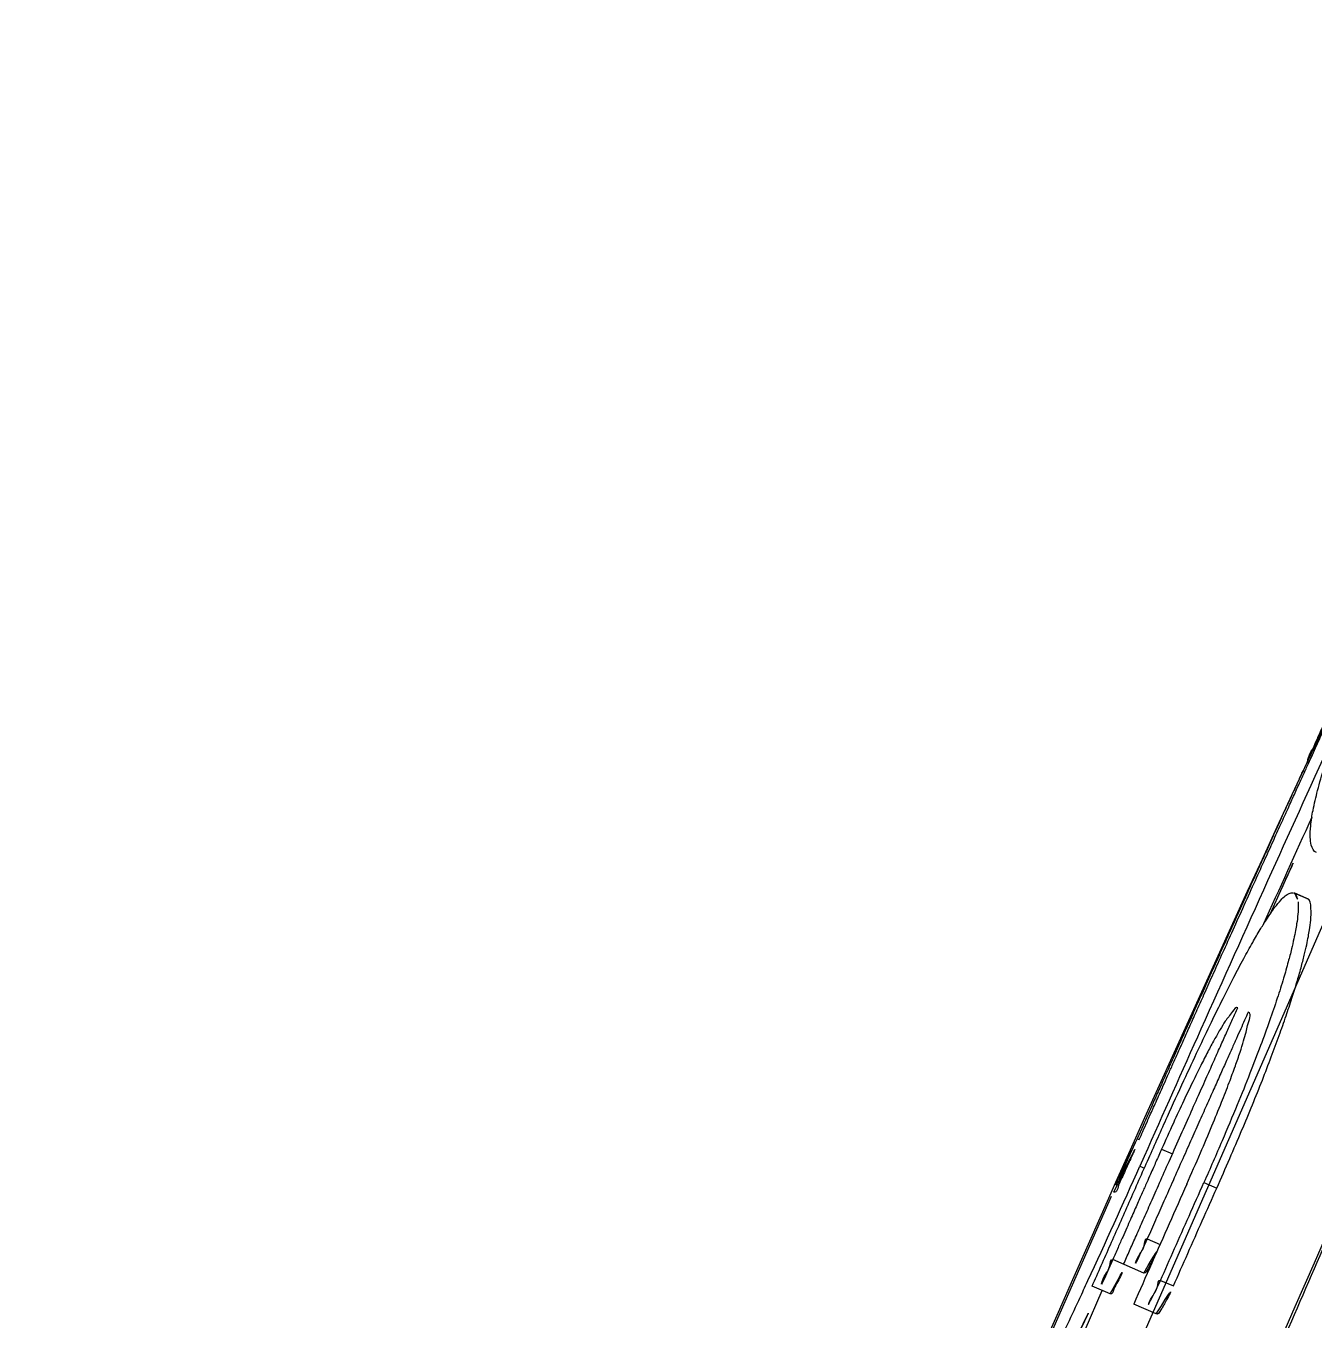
# Model space of a CAD drawing. Header units: millimetres. Extents: x 1145859089 to 1147511753, y -1047484727 to -1047247487.
# Drawn here: x 1146005168.4 to 1146005189.51, y -1047431114.23 to -1047431093.01 of the extents above; entities that cross this region are included whole.
import ezdxf
from ezdxf.xclip import XClip

# ---------------------------------------------------------------- set-up
doc = ezdxf.new("R2010")
doc.units = ezdxf.units.MM
doc.header["$LTSCALE"] = 100
doc.header["$MEASUREMENT"] = 0
doc.header["$XCLIPFRAME"] = 2
doc.layers.get('0').update_dxf_attribs({"linetype": 'CONTINUOUS'})
doc.layers.add('XREF', color=135, linetype='CONTINUOUS')
doc.layers.add('단지배치도$0$W240910', color=135, linetype='CONTINUOUS')

# ---------------------------------------------------------------- blocks, each defined once
blk = doc.blocks.new('단지배치도$0$zw$9902')
at = {"layer": '단지배치도$0$W240910', "linetype": 'ByBlock', "ltscale": 20}
for p, q in [((67020.725, -59802.693), (67086.843, -59651.522)), ((67048.5, -59735.918), (67048.532, -59735.932)), ((67047.969, -59738.257), (67048.162, -59737.83)), ((67048.578, -59738.019), (67048.361, -59737.925)), ((67048.556, -59738.005), (67048.369, -59737.923)), ((67045.882, -59741.733), (67045.786, -59741.949)), ((67045.786, -59741.949), (67045.755, -59742.018)), ((67045.786, -59741.949), (67045.82, -59741.964)), ((67046.187, -59742.121), (67046.364, -59742.199)), ((67045.902, -59742.238), (67045.832, -59742.397)), ((67045.832, -59742.397), (67045.904, -59742.429)), ((67046.88, -59742.666), (67047.091, -59742.758)), ((67045.362, -59742.896), (67044.599, -59744.622)), ((67045.952, -59743.588), (67046.163, -59743.681)), ((67045.893, -59744.15), (67045.387, -59743.928)), ((67044.958, -59744.323), (67044.98, -59744.275)), ((67046.169, -59744.271), (67046.38, -59744.363)), ((67044.932, -59745.082), (67045.215, -59744.438)), ((67045.344, -59744.494), (67045.049, -59744.365)), ((67044.599, -59744.622), (67043.572, -59746.969)), ((67046.095, -59744.822), (67045.729, -59744.662))]:
    blk.add_line(p, q, dxfattribs=at)
at = {"layer": '단지배치도$0$W240910'}
blk.add_arc((56404.253, -57219.78, 0), 12756.719, 322.5073299, 9.110085, dxfattribs=at)
at = {"layer": '단지배치도$0$W240910', "linetype": 'ByBlock', "ltscale": 20}
for centre, radius, start, end in [((41187.247, -48432.862), 28226.861, 336.1737041, 336.5796701), ((40755.517, -48244.035), 28703.079, 336.175398, 336.577983), ((67712.793, -60038.019), 729.311, 155.595069, 155.746863), ((67048.329, -59738), 0.0814, 66.4211, 78.9207), ((67048.338, -59737.979), 0.0586, 60.7082, 66.375), ((67048.337, -59737.981), 0.0605, 53.9941, 60.6819), ((66935.139, -59693.368), 121.064, 335.13424, 336.10992), ((66962.584, -59706.05), 91.061, 334.63818, 335.08058)]:
    blk.add_arc(centre, radius, start, end, dxfattribs=at)
at = {"layer": '단지배치도$0$W240910', "linetype": 'ByBlock', "ltscale": 20, "extrusion": (0, 0, -1)}
blk.add_ellipse((67489.418, -59940.659), major_axis=(-452.685, -177.193), ratio=1, start_param=0.708795, end_param=0.862005, dxfattribs=at)
at = {"layer": '단지배치도$0$W240910', "linetype": 'ByBlock', "ltscale": 20}
for points, knots in [([(67068.303, -59701.903), (67068.273, -59702.003), (67068.195, -59702.253), (67068.06, -59702.668), (67067.89, -59703.172), (67067.69, -59703.747), (67067.451, -59704.417), (67067.162, -59705.207), (67066.817, -59706.135), (67066.409, -59707.211), (67065.932, -59708.448), (67065.379, -59709.863), (67064.74, -59711.478), (67064.004, -59713.315), (67063.161, -59715.4), (67062.197, -59717.759), (67061.099, -59720.424), (67059.848, -59723.43), (67058.427, -59726.819), (67056.813, -59730.637), (67054.981, -59734.936), (67052.89, -59739.802), (67050.545, -59745.212), (67048.074, -59750.863), (67045.683, -59756.283), (67043.517, -59761.15), (67041.597, -59765.431), (67039.883, -59769.222), (67038.355, -59772.578), (67036.991, -59775.548), (67035.776, -59778.174), (67034.694, -59780.492), (67033.732, -59782.535), (67032.879, -59784.33), (67032.124, -59785.902), (67031.458, -59787.275), (67030.87, -59788.471), (67030.355, -59789.507), (67029.906, -59790.396), (67029.52, -59791.149), (67029.188, -59791.784), (67028.9, -59792.325), (67028.644, -59792.795), (67028.426, -59793.185), (67028.29, -59793.421), (67028.233, -59793.518)], [0, 0, 0, 0, 0.313904, 0.785938, 1.309904, 1.908722, 2.610799, 3.446041, 4.432154, 5.579577, 6.898803, 8.409937, 10.137933, 12.10808, 14.347045, 16.883775, 19.753734, 22.995188, 26.650958, 30.776923, 35.433042, 40.668896, 46.665278, 53.123251, 59.172395, 64.435061, 69.106362, 73.246956, 76.916151, 80.169465, 83.05019, 85.596842, 87.844859, 89.823381, 91.559072, 93.077294, 94.402921, 95.55651, 96.548523, 97.389382, 98.09617, 98.698881, 99.226154, 99.701164, 100.041093, 100.041093, 100.041093, 100.041093]), ([(67047.289, -59747.294), (67047.789, -59746.151), (67048.805, -59743.819), (67050.319, -59740.323), (67051.792, -59736.894), (67053.17, -59733.66), (67054.437, -59730.66), (67055.604, -59727.875), (67056.681, -59725.283), (67057.632, -59722.974), (67058.223, -59721.527), (67058.485, -59720.881)], [0, 0, 0, 0, 3.743672, 7.631825, 11.428276, 14.93902, 18.178212, 21.197, 23.998758, 26.597082, 28.688442, 28.688442, 28.688442, 28.688442]), ([(67059.833, -59723.311), (67058.881, -59725.591), (67056.703, -59730.763), (67053.163, -59739.036), (67049.214, -59748.128), (67045.219, -59757.2), (67041.545, -59765.419), (67039.224, -59770.534), (67038.193, -59772.785)], [0, 0, 0, 0, 7.412838, 16.836515, 26.99373, 37.150656, 46.573573, 54.002163, 54.002163, 54.002163, 54.002163]), ([(67045.82, -59741.964), (67045.84, -59741.919), (67045.884, -59741.82), (67045.943, -59741.688), (67045.997, -59741.565), (67046.044, -59741.459), (67046.097, -59741.342), (67046.154, -59741.213), (67046.217, -59741.071), (67046.287, -59740.914), (67046.364, -59740.741), (67046.449, -59740.551), (67046.543, -59740.342), (67046.646, -59740.111), (67046.76, -59739.857), (67046.885, -59739.577), (67047.023, -59739.27), (67047.175, -59738.932), (67047.341, -59738.564), (67047.518, -59738.17), (67047.695, -59737.778), (67047.86, -59737.413), (67048.007, -59737.089), (67048.137, -59736.801), (67048.254, -59736.544), (67048.359, -59736.313), (67048.454, -59736.104), (67048.541, -59735.914), (67048.619, -59735.742), (67048.691, -59735.585), (67048.756, -59735.442), (67048.815, -59735.312), (67048.869, -59735.194), (67048.919, -59735.086), (67048.961, -59734.992), (67048.988, -59734.934), (67049, -59734.908)], [0, 0, 0, 0, 0.146797, 0.327675, 0.432694, 0.548589, 0.676395, 0.817275, 0.972512, 1.14355, 1.331994, 1.539634, 1.768441, 2.020558, 2.298256, 2.603906, 2.940022, 3.30906, 3.713162, 4.153195, 4.603544, 5.003521, 5.356171, 5.669828, 5.95075, 6.203727, 6.432484, 6.640047, 6.828834, 7.000657, 7.15709, 7.299559, 7.429341, 7.547589, 7.655318, 7.739113, 7.739113, 7.739113, 7.739113]), ([(67048.923, -59734.974), (67048.921, -59734.98), (67048.912, -59735.045), (67048.851, -59735.135), (67048.796, -59735.269), (67048.734, -59735.399), (67048.668, -59735.567), (67048.569, -59735.693), (67048.563, -59735.945), (67048.5, -59735.918)], [0, 0, 0, 0, 0.020973, 0.195028, 0.313432, 0.457468, 0.631209, 0.830617, 1.035233, 1.035233, 1.035233, 1.035233]), ([(67048.957, -59735.445), (67048.611, -59736.204), (67047.899, -59737.772), (67046.882, -59740.036), (67046.211, -59741.542), (67045.902, -59742.238)], [0, 0, 0, 0, 2.502735, 5.165204, 7.447969, 7.447969, 7.447969, 7.447969]), ([(67048.723, -59737.26), (67048.678, -59737.241), (67048.632, -59737.142), (67048.618, -59736.992), (67048.628, -59736.798), (67048.669, -59736.542), (67048.745, -59736.222), (67048.853, -59735.852), (67048.939, -59735.592), (67048.985, -59735.458)], [0, 0, 0, 0, 0.147564, 0.278021, 0.465247, 0.723521, 1.056426, 1.451024, 1.877742, 1.877742, 1.877742, 1.877742]), ([(67048.5, -59735.918), (67048.475, -59735.974), (67048.435, -59736.063), (67048.378, -59736.188), (67048.328, -59736.297), (67048.273, -59736.418), (67048.212, -59736.552), (67048.145, -59736.699), (67048.071, -59736.862), (67047.989, -59737.042), (67047.9, -59737.24), (67047.801, -59737.458), (67047.692, -59737.698), (67047.573, -59737.962), (67047.442, -59738.251), (67047.299, -59738.568), (67047.144, -59738.913), (67046.975, -59739.288), (67046.801, -59739.675), (67046.633, -59740.05), (67046.481, -59740.39), (67046.347, -59740.691), (67046.227, -59740.96), (67046.119, -59741.201), (67046.023, -59741.417), (67045.945, -59741.592), (67045.899, -59741.695), (67045.882, -59741.733)], [0, 0, 0, 0, 0.184426, 0.292401, 0.412165, 0.544699, 0.691154, 0.852839, 1.031212, 1.227885, 1.444622, 1.683337, 1.94606, 2.234907, 2.551956, 2.899001, 3.276921, 3.687612, 4.131091, 4.551906, 4.919952, 5.247488, 5.540496, 5.803723, 6.039756, 6.250901, 6.377263, 6.377263, 6.377263, 6.377263]), ([(67048.577, -59747.857), (67049.155, -59746.538), (67050.262, -59743.996), (67051.853, -59740.321), (67052.931, -59737.814), (67053.48, -59736.531), (67053.544, -59736.381)], [0, 0, 0, 0, 4.321778, 8.317016, 12.015205, 12.505484, 12.505484, 12.505484, 12.505484]), ([(67045.975, -59742.27), (67046.077, -59742.041), (67046.267, -59741.614), (67046.54, -59741.019), (67046.78, -59740.504), (67046.994, -59740.056), (67047.187, -59739.663), (67047.363, -59739.315), (67047.525, -59739.009), (67047.668, -59738.748), (67047.791, -59738.538), (67047.892, -59738.376), (67047.973, -59738.254), (67048.052, -59738.143), (67048.13, -59738.048), (67048.217, -59737.955), (67048.298, -59737.911), (67048.344, -59737.92)], [0, 0, 0, 0, 0.751386, 1.402112, 1.964927, 2.456649, 2.891109, 3.278392, 3.624985, 3.929104, 4.171752, 4.357021, 4.499998, 4.611073, 4.766322, 4.863398, 5.003966, 5.003966, 5.003966, 5.003966]), ([(67048.372, -59737.932), (67048.397, -59737.949), (67048.413, -59738), (67048.42, -59738.046), (67048.422, -59738.064)], [0, 0, 0, 0, 0.0897311, 0.1430384, 0.1430384, 0.1430384, 0.1430384]), ([(67048.422, -59738.064), (67048.424, -59738.082), (67048.427, -59738.15), (67048.421, -59738.272), (67048.403, -59738.412), (67048.38, -59738.546), (67048.352, -59738.683), (67048.313, -59738.854), (67048.257, -59739.07), (67048.18, -59739.339), (67048.078, -59739.661), (67047.953, -59740.029), (67047.803, -59740.439), (67047.627, -59740.898), (67047.417, -59741.419), (67047.166, -59742.015), (67046.981, -59742.439), (67046.88, -59742.666)], [0, 0, 0, 0, 0.053881, 0.204083, 0.366173, 0.476354, 0.613438, 0.785477, 1.003276, 1.281183, 1.625231, 2.015069, 2.447917, 2.934921, 3.489884, 4.131864, 4.876739, 4.876739, 4.876739, 4.876739]), ([(67047.091, -59742.758), (67047.163, -59742.596), (67047.3, -59742.283), (67047.495, -59741.827), (67047.673, -59741.4), (67047.835, -59740.996), (67047.981, -59740.618), (67048.111, -59740.267), (67048.224, -59739.946), (67048.32, -59739.655), (67048.402, -59739.392), (67048.469, -59739.157), (67048.522, -59738.952), (67048.562, -59738.781), (67048.59, -59738.643), (67048.613, -59738.509), (67048.629, -59738.385), (67048.638, -59738.258), (67048.632, -59738.15), (67048.627, -59738.028), (67048.578, -59738.018)], [0, 0, 0, 0, 0.532336, 1.025314, 1.486146, 1.920981, 2.329664, 2.704483, 3.043604, 3.349101, 3.624072, 3.869911, 4.083448, 4.258286, 4.396042, 4.505396, 4.666994, 4.775182, 4.87495, 5.025092, 5.025092, 5.025092, 5.025092]), ([(67047.606, -59739.876), (67047.586, -59739.92), (67047.545, -59740.011), (67047.481, -59740.153), (67047.411, -59740.31), (67047.334, -59740.483), (67047.248, -59740.675), (67047.153, -59740.887), (67047.049, -59741.12), (67046.935, -59741.375), (67046.811, -59741.653), (67046.676, -59741.956), (67046.529, -59742.287), (67046.377, -59742.629), (67046.229, -59742.963), (67046.088, -59743.281), (67045.998, -59743.486), (67045.952, -59743.588)], [0, 0, 0, 0, 0.144619, 0.297816, 0.469143, 0.658904, 0.868787, 1.100378, 1.355096, 1.634269, 1.938138, 2.26769, 2.629641, 3.022977, 3.390694, 3.728105, 4.063968, 4.063968, 4.063968, 4.063968]), ([(67047.435, -59739.801), (67047.402, -59739.787), (67047.322, -59739.908), (67047.237, -59740.006), (67047.138, -59740.171), (67047.044, -59740.336), (67046.938, -59740.533), (67046.821, -59740.762), (67046.689, -59741.029), (67046.54, -59741.343), (67046.37, -59741.712), (67046.25, -59741.978), (67046.187, -59742.121)], [0, 0, 0, 0, 0.106593, 0.304856, 0.46624, 0.659614, 0.881773, 1.136778, 1.431182, 1.775116, 2.179362, 2.649366, 2.649366, 2.649366, 2.649366]), ([(67046.459, -59741.986), (67046.517, -59741.855), (67046.627, -59741.607), (67046.784, -59741.255), (67046.924, -59740.942), (67047.048, -59740.664), (67047.159, -59740.416), (67047.258, -59740.195), (67047.349, -59739.993), (67047.406, -59739.864), (67047.435, -59739.801)], [0, 0, 0, 0, 0.428076, 0.814747, 1.154659, 1.457512, 1.728297, 1.970619, 2.184659, 2.39231, 2.39231, 2.39231, 2.39231]), ([(67046.6, -59742.693), (67046.675, -59742.523), (67046.814, -59742.205), (67047.004, -59741.758), (67047.161, -59741.373), (67047.289, -59741.046), (67047.39, -59740.772), (67047.47, -59740.543), (67047.526, -59740.36), (67047.571, -59740.211), (67047.594, -59740.069), (67047.672, -59739.905), (67047.606, -59739.876)], [0, 0, 0, 0, 0.557083, 1.041668, 1.456717, 1.80516, 2.094382, 2.334922, 2.528771, 2.676886, 2.786949, 3.005032, 3.005032, 3.005032, 3.005032]), ([(67045.404, -59742.826), (67045.456, -59742.843), (67045.479, -59742.687), (67045.541, -59742.588), (67045.595, -59742.462), (67045.66, -59742.321), (67045.736, -59742.152), (67045.791, -59742.03), (67045.82, -59741.964)], [0, 0, 0, 0, 0.162944, 0.2717587, 0.402024, 0.5579986, 0.7419803, 0.958177, 0.958177, 0.958177, 0.958177]), ([(67045.564, -59744.006), (67045.596, -59743.934), (67045.661, -59743.787), (67045.763, -59743.556), (67045.875, -59743.304), (67046, -59743.021), (67046.139, -59742.706), (67046.294, -59742.357), (67046.402, -59742.113), (67046.459, -59741.986)], [0, 0, 0, 0, 0.237738, 0.481967, 0.756522, 1.065105, 1.409126, 1.790713, 2.209749, 2.209749, 2.209749, 2.209749]), ([(67045.755, -59742.018), (67045.736, -59742.061), (67045.692, -59742.161), (67045.626, -59742.308), (67045.566, -59742.451), (67045.506, -59742.575), (67045.481, -59742.685), (67045.354, -59742.809), (67045.404, -59742.826)], [0, 0, 0, 0, 0.1414344, 0.3260009, 0.4822983, 0.6126523, 0.721386, 0.8807418, 0.8807418, 0.8807418, 0.8807418]), ([(67046.187, -59742.121), (67046.172, -59742.154), (67046.141, -59742.224), (67046.096, -59742.324), (67046.051, -59742.427), (67046.001, -59742.539), (67045.939, -59742.678), (67045.88, -59742.812), (67045.825, -59742.936), (67045.779, -59743.041), (67045.729, -59743.154), (67045.674, -59743.277), (67045.614, -59743.414), (67045.546, -59743.567), (67045.469, -59743.741), (67045.415, -59743.863), (67045.387, -59743.928)], [0, 0, 0, 0, 0.110656, 0.228555, 0.328506, 0.448123, 0.596852, 0.78282, 0.888934, 1.003471, 1.127114, 1.260622, 1.407866, 1.574056, 1.763483, 1.976602, 1.976602, 1.976602, 1.976602]), ([(67045.049, -59744.365), (67045.149, -59744.139), (67045.351, -59743.679), (67045.66, -59742.981), (67045.869, -59742.509), (67045.975, -59742.27)], [0, 0, 0, 0, 0.742255, 1.505622, 2.2906, 2.2906, 2.2906, 2.2906]), ([(67046.6, -59742.693), (67046.503, -59742.909), (67046.312, -59743.341), (67046.022, -59743.998), (67045.827, -59744.438), (67045.729, -59744.662)], [0, 0, 0, 0, 0.709715, 1.417955, 2.153058, 2.153058, 2.153058, 2.153058]), ([(67046.169, -59744.271), (67046.246, -59744.097), (67046.401, -59743.746), (67046.638, -59743.211), (67046.799, -59742.849), (67046.88, -59742.666)], [0, 0, 0, 0, 0.568383, 1.15293, 1.755194, 1.755194, 1.755194, 1.755194]), ([(67046.38, -59744.363), (67046.459, -59744.184), (67046.616, -59743.828), (67046.853, -59743.293), (67047.012, -59742.936), (67047.091, -59742.758)], [0, 0, 0, 0, 0.584951, 1.170017, 1.755194, 1.755194, 1.755194, 1.755194]), ([(67045.952, -59743.588), (67045.913, -59743.571), (67045.91, -59743.722), (67045.839, -59743.819), (67045.779, -59743.923), (67045.725, -59744.076), (67045.683, -59744.058)], [0, 0, 0, 0, 0.1287703, 0.2420386, 0.40558, 0.5444891, 0.5444891, 0.5444891, 0.5444891]), ([(67045.387, -59743.928), (67045.348, -59743.911), (67045.345, -59744.061), (67045.276, -59744.158), (67045.216, -59744.259), (67045.174, -59744.42), (67045.133, -59744.402)], [0, 0, 0, 0, 0.1272941, 0.2397187, 0.402463, 0.5388111, 0.5388111, 0.5388111, 0.5388111]), ([(67045.893, -59744.15), (67045.925, -59744.164), (67045.965, -59744.066), (67046.011, -59743.998), (67046.059, -59743.901), (67046.096, -59743.826), (67046.119, -59743.778), (67046.124, -59743.767)], [0, 0, 0, 0, 0.1036326, 0.1964599, 0.2898255, 0.413741, 0.4506206, 0.4506206, 0.4506206, 0.4506206]), ([(67045.344, -59744.494), (67045.374, -59744.507), (67045.412, -59744.382), (67045.47, -59744.301), (67045.533, -59744.161), (67045.575, -59744.072), (67045.597, -59744.02)], [0, 0, 0, 0, 0.0998708, 0.2391153, 0.3697641, 0.5391614, 0.5391614, 0.5391614, 0.5391614]), ([(67043.433, -59747.316), (67043.512, -59747.325), (67043.594, -59747.013), (67043.82, -59746.71), (67044.09, -59746.121), (67044.443, -59745.423), (67044.736, -59744.798), (67044.915, -59744.415), (67044.958, -59744.323)], [0, 0, 0, 0, 0.237605, 0.676886, 1.302483, 2.094536, 3.058197, 3.363705, 3.363705, 3.363705, 3.363705]), ([(67046.169, -59744.271), (67046.13, -59744.254), (67046.127, -59744.403), (67046.055, -59744.497), (67045.995, -59744.605), (67045.928, -59744.749), (67045.884, -59744.73)], [0, 0, 0, 0, 0.1271294, 0.2396552, 0.4030177, 0.5462291, 0.5462291, 0.5462291, 0.5462291]), ([(67046.095, -59744.822), (67046.128, -59744.837), (67046.177, -59744.747), (67046.225, -59744.677), (67046.275, -59744.582), (67046.326, -59744.48), (67046.362, -59744.403), (67046.38, -59744.363)], [0, 0, 0, 0, 0.1068898, 0.1995548, 0.2927333, 0.416368, 0.5472853, 0.5472853, 0.5472853, 0.5472853])]:
    blk.add_open_spline(points, degree=3, knots=knots, dxfattribs=at)
for points in [[(67048.162, -59737.83), (67048.317, -59737.484), (67048.474, -59737.14), (67048.63, -59736.795)], [(67048.571, -59738.016), (67048.568, -59738.011), (67048.563, -59738.007), (67048.557, -59738.004)]]:
    blk.add_open_spline(points, degree=3, dxfattribs=at)
blk = doc.blocks.new('단지배치도')
blk.add_blockref('단지배치도$0$zw$9902', (141034.193, 142437.157))

msp = doc.modelspace()

# ---------------------------------------------------------------- block references
at = {"layer": 'XREF'}
ref = msp.add_blockref('단지배치도', (1145797106.633357, -1047513806.462535), dxfattribs=at)
XClip(ref).set_block_clipping_path([(72982.4064819524, 34919.7593965298), (360382.4067475507, 255319.7593436697)])

doc.saveas('drawing.dxf')
